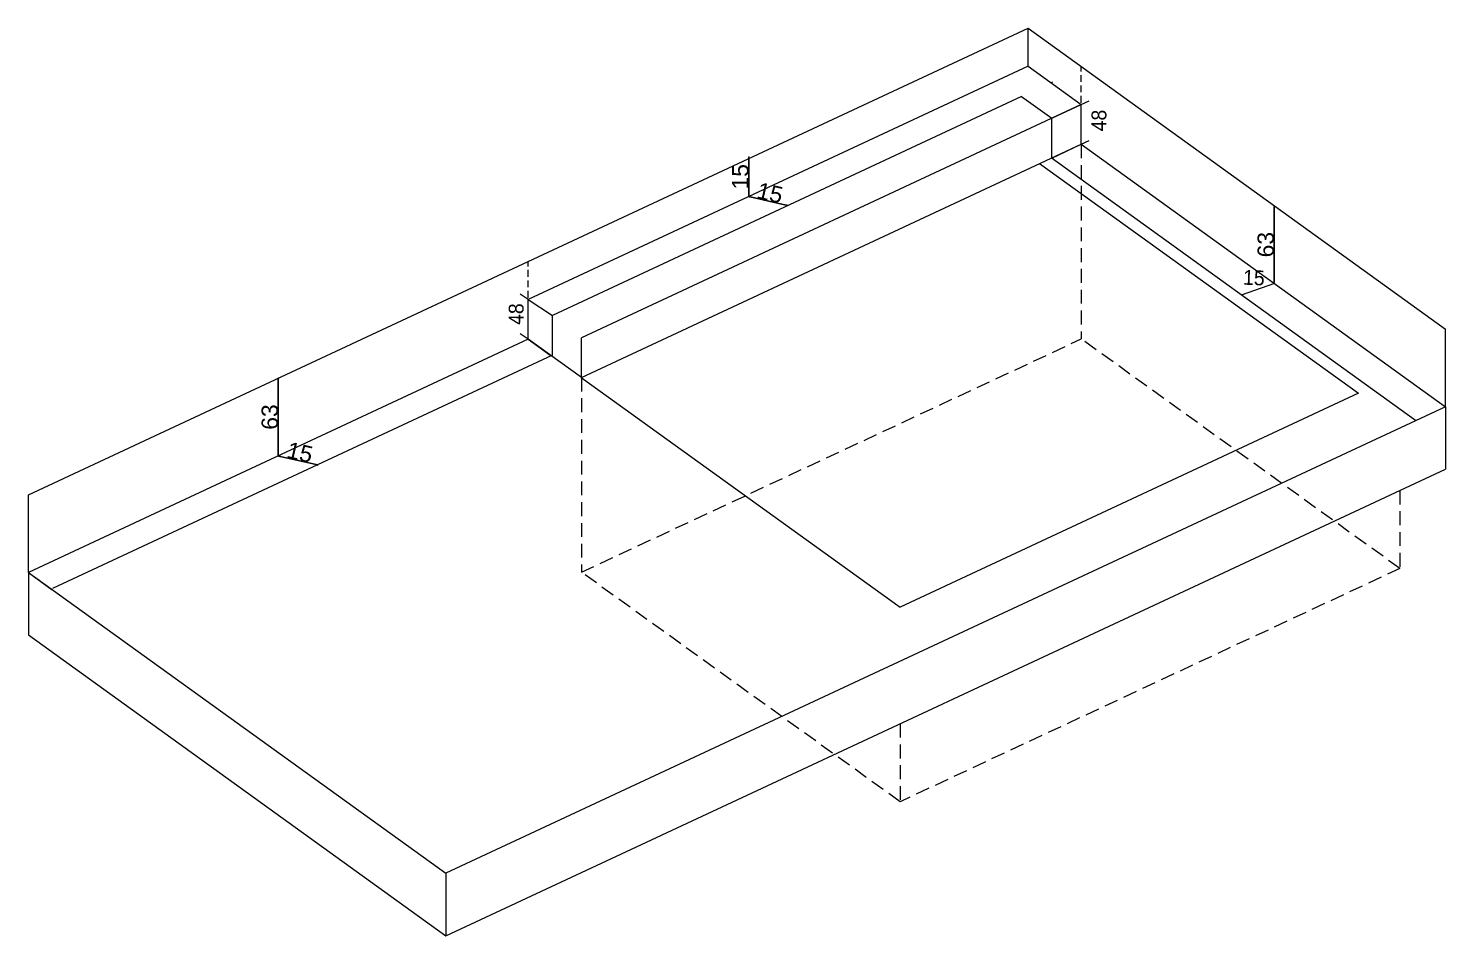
# Model space of a CAD drawing. Header units: millimetres. Extents: x 0 to 1313252738, y -131 to 560100888.
# Drawn here: x 1313113470 to 1313139437, y 559992992 to 560009626 of the extents above; entities that cross this region are included whole.
import ezdxf

# ---------------------------------------------------------------- set-up
doc = ezdxf.new("R2010")
doc.units = ezdxf.units.MM
doc.linetypes.add('DASHED', pattern=[19.05, 12.7, -6.35])
doc.linetypes.add('DASHED2', pattern=[9.525, 6.35, -3.175])
doc.layers.get('0').update_dxf_attribs({"lineweight": 0})
doc.layers.add('0001外周ライン', color=7, linetype='Continuous', lineweight=9)
doc.layers.add('家具', color=7, linetype='Continuous', lineweight=0)
doc.styles.add('onnjuku', font='arial.ttf')
doc.dimstyles.new('onnjuku', dxfattribs={"dimtxt": 100, "dimasz": 30, "dimexe": 1.25, "dimexo": 0.625, "dimtad": 1, "dimdec": 0, "dimtxsty": 'onnjuku', "dimblk": 'DOT', "dimcen": 2.5, "dimadec": 0, "dimazin": 0, "dimtfac": 1, "dimtdec": 0, "dimtmove": 0, "dimatfit": 3, "dimfxl": 500, "dimfxlon": 1, "dimarcsym": 0})

# ---------------------------------------------------------------- blocks, each defined once
blk = doc.blocks.new('_Dot')
at = {"color": 0, "linetype": 'ByBlock', "lineweight": -2}
blk.add_line((-0.5, 0), (-1, 0), dxfattribs=at)
at = {"color": 0, "linetype": 'ByBlock', "const_width": 0.5}
blk.add_lwpolyline([(-0.25, 0, 1), (0.25, 0, 1)], format="xyb", close=True, dxfattribs=at)
blk = doc.blocks.new('*D657')
at = {"layer": '0001外周ライン', "color": 0, "lineweight": -2, "transparency": 16777216}
for p, q in [((1313118049, 560003211), (1313118050, 560003211)), ((1313118049, 560001818), (1313118049, 560003181)), ((1313118049, 560001788), (1313118050, 560001788))]:
    blk.add_line(p, q, dxfattribs=at)
at = {"layer": 'Defpoints', "color": 0, "transparency": 16777216}
for p in [(1313118049, 560003211), (1313118049, 560003211), (1313118049, 560001788)]:
    blk.add_point(p, dxfattribs=at)
at = {"layer": '0001外周ライン', "color": 0, "lineweight": -2, "transparency": 16777216, "xscale": 30, "yscale": 30, "zscale": 30}
for p, rotation in [((1313118049, 560003211), 90), ((1313118049, 560001788), 270)]:
    blk.add_blockref('_Dot', p, dxfattribs=dict(at, rotation=rotation))
at = {"layer": '0001外周ライン', "color": 0, "transparency": 16777216, "insert": (1313117895, 560002500), "char_height": 300, "width": 288.81, "attachment_point": 5, "rotation": 90, "style": 'onnjuku'}
blk.add_mtext('63', dxfattribs=at)
blk = doc.blocks.new('*D654')
at = {"layer": '0001外周ライン', "color": 0, "lineweight": -2, "transparency": 16777216}
for p, q in [((1313118055, 560001783), (1313118055, 560001784)), ((1313118084, 560001776), (1313118740, 560001627)), ((1313118769, 560001620), (1313118769, 560001621))]:
    blk.add_line(p, q, dxfattribs=at)
at = {"layer": 'Defpoints', "color": 0, "transparency": 16777216}
for p in [(1313118055, 560001783), (1313118769, 560001620), (1313118769, 560001620)]:
    blk.add_point(p, dxfattribs=at)
at = {"layer": '0001外周ライン', "color": 0, "lineweight": -2, "transparency": 16777216, "xscale": 30, "yscale": 30, "zscale": 30}
for p, rotation in [((1313118055, 560001783), 167.1472940585027), ((1313118769, 560001620), 347.1472940585027)]:
    blk.add_blockref('_Dot', p, dxfattribs=dict(at, rotation=rotation))
at = {"layer": '0001外周ライン', "color": 0, "transparency": 16777216, "insert": (1313118446, 560001852), "char_height": 300, "width": 657.3, "attachment_point": 5, "rotation": 347.1473, "style": 'onnjuku'}
blk.add_mtext('15', dxfattribs=at)
blk = doc.blocks.new('*D653')
at = {"layer": '0001外周ライン', "color": 0, "lineweight": -2, "transparency": 16777216}
for p, q in [((1313126669, 560007265), (1313126670, 560007265)), ((1313126669, 560006573), (1313126669, 560007235)), ((1313126669, 560006543), (1313126670, 560006543))]:
    blk.add_line(p, q, dxfattribs=at)
at = {"layer": 'Defpoints', "color": 0, "transparency": 16777216}
for p in [(1313126669, 560007265), (1313126669, 560007265), (1313126669, 560006543)]:
    blk.add_point(p, dxfattribs=at)
at = {"layer": '0001外周ライン', "color": 0, "lineweight": -2, "transparency": 16777216, "xscale": 30, "yscale": 30, "zscale": 30}
for p, rotation in [((1313126669, 560007265), 90), ((1313126669, 560006543), 270)]:
    blk.add_blockref('_Dot', p, dxfattribs=dict(at, rotation=rotation))
at = {"layer": '0001外周ライン', "color": 0, "transparency": 16777216, "insert": (1313126515, 560006904), "char_height": 300, "width": 288.81, "attachment_point": 5, "rotation": 90, "style": 'onnjuku'}
blk.add_mtext('15', dxfattribs=at)
blk = doc.blocks.new('*D655')
at = {"layer": '0001外周ライン', "color": 0, "lineweight": -2, "transparency": 16777216}
for p, q in [((1313136295, 560006371), (1313136297, 560006371)), ((1313136295, 560004978), (1313136295, 560006341)), ((1313136295, 560004948), (1313136297, 560004948))]:
    blk.add_line(p, q, dxfattribs=at)
at = {"layer": 'Defpoints', "color": 0, "transparency": 16777216}
for p in [(1313136295, 560006371), (1313136295, 560006371), (1313136295, 560004948)]:
    blk.add_point(p, dxfattribs=at)
at = {"layer": '0001外周ライン', "color": 0, "lineweight": -2, "transparency": 16777216, "xscale": 30, "yscale": 30, "zscale": 30}
for p, rotation in [((1313136295, 560006371), 90), ((1313136295, 560004948), 270)]:
    blk.add_blockref('_Dot', p, dxfattribs=dict(at, rotation=rotation))
at = {"layer": '0001外周ライン', "color": 0, "transparency": 16777216, "insert": (1313136142, 560005660), "char_height": 300, "width": 288.81, "attachment_point": 5, "rotation": 90, "style": 'onnjuku'}
blk.add_mtext('63', dxfattribs=at)
blk = doc.blocks.new('*D656')
at = {"layer": '0001外周ライン', "color": 0, "lineweight": -2, "transparency": 16777216}
for p, q in [((1313126667, 560006541), (1313126668, 560006542)), ((1313126697, 560006534), (1313127352, 560006384)), ((1313127381, 560006378), (1313127382, 560006379))]:
    blk.add_line(p, q, dxfattribs=at)
at = {"layer": 'Defpoints', "color": 0, "transparency": 16777216}
for p in [(1313126667, 560006541), (1313127381, 560006378), (1313127381, 560006378)]:
    blk.add_point(p, dxfattribs=at)
at = {"layer": '0001外周ライン', "color": 0, "lineweight": -2, "transparency": 16777216, "xscale": 30, "yscale": 30, "zscale": 30}
for p, rotation in [((1313126667, 560006541), 167.1472940585027), ((1313127381, 560006378), 347.1472940585027)]:
    blk.add_blockref('_Dot', p, dxfattribs=dict(at, rotation=rotation))
at = {"layer": '0001外周ライン', "color": 0, "transparency": 16777216, "insert": (1313127059, 560006609), "char_height": 300, "width": 657.3, "attachment_point": 5, "rotation": 347.1473, "style": 'onnjuku'}
blk.add_mtext('15', dxfattribs=at)

msp = doc.modelspace()

# ---------------------------------------------------------------- linework, layer by layer
at = {"layer": '0001外周ライン', "color": 1}
for p, q in [((1313122628.199, 560005349.43), (1313131786.672, 560009625.587)), ((1313131786.672, 560008932.601), (1313131786.672, 560009625.587)), ((1313131786.672, 560009625.587), (1313139436.828, 560004112.216)), ((1313131786.672, 560008932.601), (1313122628.199, 560004656.443)), ((1313131786.672, 560008932.601), (1313132760.993, 560008230.42)), ((1313132230.701, 560008639.854), (1313132207.747, 560008629.137)), ((1313131667.261, 560008376.78), (1313123072.228, 560004363.697)), ((1313131667.261, 560008376.78), (1313132220.507, 560007978.063)), ((1313132220.507, 560007978.063), (1313132760.993, 560008230.42)), ((1313132760.993, 560008230.42), (1313132903.448, 560008296.933)), ((1313132760.993, 560007499.77), (1313132760.993, 560008230.42)), ((1313132760.993, 560007499.77), (1313132760.993, 560008230.42)), ((1313132220.507, 560007247.414), (1313132220.507, 560007978.063)), ((1313132760.993, 560007499.77), (1313132903.448, 560007566.284)), ((1313132220.507, 560007247.414), (1313132760.993, 560007499.77)), ((1313132760.993, 560007499.77), (1313139436.828, 560002688.581)), ((1313132210.01, 560007254.979), (1313138885.844, 560002443.789)), ((1313113469.726, 560001073.272), (1313122628.199, 560005349.43)), ((1313122628.199, 560004656.443), (1313122481.661, 560004753.055)), ((1313136302.827, 560004948.914), (1313135691.797, 560004735.739)), ((1313122628.199, 560003925.794), (1313122628.199, 560004656.443)), ((1313122628.199, 560004196.443), (1313122628.199, 560004656.443)), ((1313122628.199, 560004656.443), (1313123072.228, 560004363.697)), ((1313123072.228, 560003633.047), (1313123072.228, 560004363.697)), ((1313123072.228, 560003903.697), (1313123072.228, 560004363.697)), ((1313122628.199, 560003925.794), (1313113469.726, 559999649.636)), ((1313122628.199, 560003925.794), (1313122481.661, 560004022.406)), ((1313122628.199, 560003925.794), (1313123049.274, 560003622.33)), ((1313139436.828, 560002688.581), (1313139436.828, 560004112.216)), ((1313123072.228, 560003633.047), (1313113913.755, 559999356.89)), ((1313113469.726, 559999649.636), (1313113469.726, 560001073.272))]:
    msp.add_line(p, q, dxfattribs=at)
at = {"layer": '0001外周ライン', "color": 1, "linetype": 'DASHED', "lineweight": 13, "ltscale": 10}
for p, q in [((1313132760.993, 560007499.77), (1313132760.993, 560008924.221)), ((1313122628.199, 560003925.794), (1313122628.199, 560005350.353))]:
    msp.add_line(p, q, dxfattribs=at)
at = {"layer": '0001外周ライン'}
for p, q in [((1313132760.993, 560008230.42), (1313123602.52, 560003954.262)), ((1313123602.52, 560003223.613), (1313132760.993, 560007499.77)), ((1313131996.182, 560007146.919), (1313137837.345, 560002937.266)), ((1313122628.199, 560004656.443), (1313123072.228, 560004363.697)), ((1313123602.52, 560003223.613), (1313122628.199, 560003925.794)), ((1313123602.52, 560003494.262), (1313123602.52, 560003954.262)), ((1313123602.52, 560003223.613), (1313123602.52, 560003954.262)), ((1313123602.52, 560003494.262), (1313123602.52, 560003954.262)), ((1313123598.946, 560003226.189), (1313129440.11, 559999016.536)), ((1313137837.345, 560002937.266), (1313129440.11, 559999016.536)), ((1313139436.828, 560002688.581), (1313121119.882, 559994136.265)), ((1313121119.882, 559992991.883), (1313139436.828, 560001544.198)), ((1313113469.726, 559999649.636), (1313121119.882, 559994136.265)), ((1313113469.726, 559999649.636), (1313113906.984, 559999334.51)), ((1313113469.726, 559998505.254), (1313121119.882, 559992991.883))]:
    msp.add_line(p, q, dxfattribs=at)
at = {"layer": '0001外周ライン', "linetype": 'DASHED2', "ltscale": 40}
for p, q in [((1313132760.993, 560007499.77), (1313132760.993, 560003930.722)), ((1313123602.52, 559999654.565), (1313132760.993, 560003930.722)), ((1313138598.582, 559999723.645), (1313132760.993, 560003930.722)), ((1313123602.52, 560003223.613), (1313123602.52, 559999654.565)), ((1313138598.582, 560001152.815), (1313138598.582, 559999723.645)), ((1313129440.11, 559995447.488), (1313123602.52, 559999654.565)), ((1313138598.582, 559999723.645), (1313129440.11, 559995447.488)), ((1313129440.11, 559996876.657), (1313129440.11, 559995447.488))]:
    msp.add_line(p, q, dxfattribs=at)
at = {"layer": '0001外周ライン'}
for points in [[(1313139436.828, 560002688.581), (1313139436.828, 560001544.198)], [(1313113469.726, 559999649.636), (1313113469.726, 559998505.254)], [(1313121119.882, 559994136.265), (1313121119.882, 559992991.883)]]:
    msp.add_lwpolyline(points, dxfattribs=at)

# ---------------------------------------------------------------- texts
at = {"layer": '家具', "color": 1, "char_height": 272.18775, "attachment_point": 1, "style": 'onnjuku'}
for s, insert, rotation in [('{\\fMS PGothic|b0|i0|c128|p50;48}', (1313132947.679, 560007737.302), 89.8039654), ('{\\fMS PGothic|b0|i0|c128|p50;15}', (1313135731.505, 560005198.328), 357.7975786), ('{\\fMS PGothic|b0|i0|c128|p50;48}', (1313122269.871, 560004189.041), 89.8039654)]:
    msp.add_mtext_dynamic_manual_height_columns(s, width=551.58494, gutter_width=1360.939, heights=[0], dxfattribs=dict(at, insert=insert, rotation=rotation))

# ---------------------------------------------------------------- dimensions: what is measured, and where the dimension line sits
at = {"layer": '0001外周ライン', "color": 1}
for base, p1, p2, text, picture, middle in [((1313126668.711, 560007265.401), (1313126668.711, 560006542.988), (1313126668.711, 560007265.401), '15', '*D653', (1313126514.914, 560006904.194)), ((1313136295.428, 560006371.324), (1313136295.428, 560004947.688), (1313136295.428, 560006371.324), '63', '*D655', (1313136141.528, 560005659.506)), ((1313118048.963, 560003211.351), (1313118048.963, 560001787.715), (1313118048.963, 560003211.351), '63', '*D657', (1313117895.063, 560002499.533))]:
    dim = msp.add_linear_dim(base=base, p1=p1, p2=p2, angle=90, text=text, dimstyle='onnjuku', override={"dimtxt": 300}, dxfattribs=at)
    dim.commit()
    dim.dimension.update_dxf_attribs({"geometry": picture, "text_midpoint": middle})
for p1, p2, picture, middle in [((1313126667.424, 560006540.603), (1313127381.372, 560006377.707), '*D656', (1313127058.61, 560006609.098)), ((1313118054.942, 560001783.025), (1313118768.89, 560001620.129), '*D654', (1313118446.127, 560001851.52))]:
    dim = msp.add_aligned_dim(p1=p1, p2=p2, distance=0, text='15', dimstyle='onnjuku', override={"dimtxt": 300}, dxfattribs=at)
    dim.commit()
    dim.dimension.update_dxf_attribs({"geometry": picture, "text_midpoint": middle})

doc.saveas('drawing.dxf')
